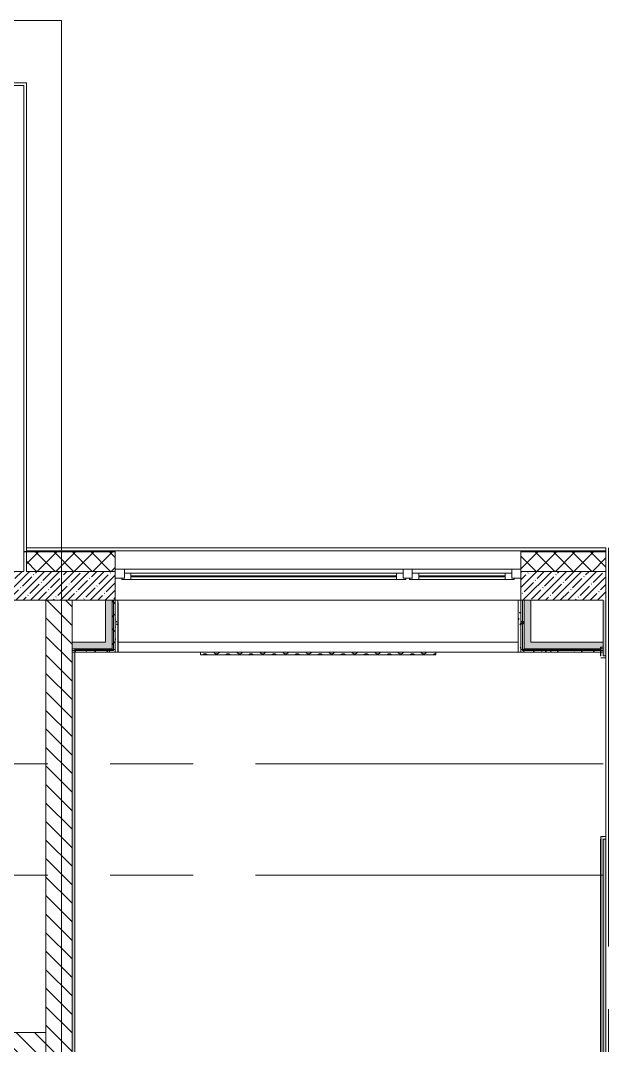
# Model space of a CAD drawing. Header units: millimetres. Extents: x -3724 to 231642, y -8553 to 29017.
# Drawn here: x 33815 to 38310, y 20000 to 27827 of the extents above; entities that cross this region are included whole.
import ezdxf

# ---------------------------------------------------------------- set-up
doc = ezdxf.new("R2010")
doc.units = ezdxf.units.MM
doc.linetypes.add('Осевая', pattern=[3175, 635, -476.25, 1587.5, -476.25])
for name, color, linetype, lineweight in [('A-DETL', 7, 'Continuous', 9), ('A-DETL-GENF', 7, 'Continuous', 9), ('A-GLAZ', 7, 'Continuous', 9), ('A-GLAZ-1', 7, 'Continuous', 13), ('A-WALL', 7, 'Continuous', 9), ('I-WALL', 7, 'Continuous', 9), ('Знаки', 7, 'Continuous', 9), ('Оси', 7, 'Continuous', 9), ('Оси-2', 7, 'Осевая', 9)]:
    doc.layers.add(name, color=color, linetype=linetype, lineweight=lineweight)
doc.layers.add('A-WALL-1', color=9, linetype='Continuous', lineweight=9, true_color=0x808080)
doc.layers.add('A-WALL-FNSH-1', color=9, linetype='Continuous', lineweight=9, true_color=0x808080)
pattern_1 = [(135, (0, 0), (-70.71068, -70.71068), [])]
pattern_2 = [(45, (0, 0), (-57.02463, 57.02463), []), (45, (57.025, 0), (-57.02463, 57.02463), [100.806, -20.161, 3.353, -16.808])]
pattern_3 = [(0, (0, 0), (121.92, 30.48), [10.058, -81.382, 10.058, -81.382, -487.68]), (0, (0, 0), (121.92, 30.48), [-182.88, 10.058, -172.822, 10.058, -81.382, -213.36]), (0, (0, 0), (121.92, 30.48), [-457.2, 10.058, -50.902, 10.058, -142.342]), (120, (45.72, 15.24), (-87.356454, 90.345817), [10.058, -81.382, 10.058, -81.382, -487.68]), (120, (45.72, 15.24), (-87.356454, 90.345817), [-182.88, 10.058, -172.822, 10.058, -81.382, -213.36]), (120, (45.72, 15.24), (-87.356454, 90.345817), [-457.2, 10.058, -50.902, 10.058, -142.342]), (240, (60.96, 76.2), (-34.563546, -120.825817), [10.058, -81.382, 10.058, -81.382, -487.68]), (240, (60.96, 76.2), (-34.563546, -120.825817), [-182.88, 10.058, -172.822, 10.058, -81.382, -213.36]), (240, (60.96, 76.2), (-34.563546, -120.825817), [-457.2, 10.058, -50.902, 10.058, -142.342])]
pattern_4 = [(45, (0, 0), (-106.066, 106.066), []), (135, (0, 0), (-106.066, -106.066), [])]

# ---------------------------------------------------------------- blocks, each defined once
blk = doc.blocks.new('120_Окно_СКБ_2Ст - 120_Окно_СКБ_2Ст 3100х2500 _мал_створка слева_-V35-План расстановки мебели и оборудования 1 этажа в осях 1-12')
at = {"layer": 'A-GLAZ'}
for p, q in [((1550, -57), (-1550, -57)), ((-1550, -127), (-1500, -127)), ((-1430, -107), (600, -107)), ((600, -117), (-1430, -117)), ((670, -127), (700, -127)), ((770, -107), (1430, -107)), ((1430, -117), (770, -117)), ((1500, -127), (1550, -127))]:
    blk.add_line(p, q, dxfattribs=at)
at = {"layer": 'A-GLAZ-1'}
for p, q in [((-1550, -127), (-1550, -57)), ((-1550, -57), (-1480, -57)), ((-1480, -57), (-1480, -127)), ((650, -127), (650, -57)), ((650, -57), (720, -57)), ((720, -57), (720, -127)), ((1480, -127), (1480, -57)), ((1480, -57), (1550, -57)), ((1550, -57), (1550, -127)), ((-1480, -127), (-1550, -127)), ((-1480, -127), (-1500, -127)), ((-1500, -127), (-1500, -137)), ((-1500, -137), (670, -137)), ((670, -137), (-1500, -137)), ((650, -87), (-1480, -87)), ((-1480, -87), (-1480, -127)), ((-1430, -137), (-1430, -87)), ((600, -137), (600, -87)), ((650, -127), (650, -87)), ((720, -127), (650, -127)), ((670, -127), (650, -127)), ((670, -137), (670, -127)), ((720, -127), (700, -127)), ((700, -127), (700, -137)), ((700, -137), (1500, -137)), ((1500, -137), (700, -137)), ((1480, -87), (720, -87)), ((720, -87), (720, -127)), ((770, -137), (770, -87)), ((1430, -137), (1430, -87)), ((1480, -127), (1480, -87)), ((1550, -127), (1480, -127)), ((1500, -127), (1480, -127)), ((1500, -137), (1500, -127))]:
    blk.add_line(p, q, dxfattribs=at)
blk = doc.blocks.new('Съемный металлический экран с перфорацией - E1-V143-План расстановки мебели и оборудования 1 этажа в осях 1-12')
at = {"layer": 'Знаки'}
h = blk.add_hatch(dxfattribs=at)
h.set_pattern_fill('FP_112', color=256, style=0, pattern_type=2)
h.set_pattern_definition([(0, (-35171.406, -22983), (0, 50.8), [13.612, -74.376]), (60, (-35146.006, -22976.194), (-43.99409, 25.4), [13.612, -74.376]), (120, (-35139.2, -22950.794), (-43.99409, -25.4), [13.612, -74.376]), (30, (-35157.79, -22983), (9e-05, 101.59984), [13.612, -87.988]), (30, (-35183.19, -22939.01), (9e-05, 101.59984), [13.612, -87.988]), (150, (-35171.41, -22983), (-87.98809, -50.79984), [13.612, -87.988]), (150, (-35146.01, -22939.01), (-87.98809, -50.79984), [13.612, -87.988]), (90, (-35139.2, -22964.41), (-87.988, 50.8), [13.612, -87.988]), (90, (-35190, -22964.41), (-87.988, 50.8), [13.612, -87.988])])
h.paths.add_polyline_path([(938.9, 0), (1800, 0), (1800, 20), (0, 20), (0, 0), (313.8, 0)])
for p, q in [((1800, 20), (0, 20)), ((0, 20), (0, 0)), ((0, 0), (1800, 0)), ((1800, 0), (1800, 20))]:
    blk.add_line(p, q, dxfattribs=at)
blk = doc.blocks.new('Зашивка приборов отопления11 - Зашивка приборов отопления-33278624-План расстановки мебели и оборудования 1 этажа в осях 1-12')
at = {"layer": 'A-WALL'}
for p, q in [((37620, 23400), (34560, 23400)), ((34560, 23079), (37620, 23079)), ((37620, 23079), (34560, 23079)), ((34560, 23004), (37620, 23004))]:
    blk.add_line(p, q, dxfattribs=at)
blk = doc.blocks.new('DET_L_Линия разрыва - М100-30654710-План расстановки мебели и оборудования 1 этажа в осях 1-12')
at = {"layer": 'A-DETL-GENF'}
blk.add_line((24079.7, 0), (12339.9, 0), dxfattribs=at)

msp = doc.modelspace()

# ---------------------------------------------------------------- hatches: boundary and pattern name
at = {"layer": 'A-WALL'}
h = msp.add_hatch(dxfattribs=at)
h.set_pattern_fill('FP_6', color=256, style=0, pattern_type=2)
h.set_pattern_definition([(45, (0, 0), (-70.71068, 70.71068), []), (135, (0, 0), (-70.71068, -70.71068), [])])
h.paths.add_polyline_path([(38290.2, 23620), (38290.2, 23769.7), (37640, 23769.7), (37640, 23620), (38270, 23620)])
h.paths.add_polyline_path([(34540, 23620), (34540, 23769.7), (33860, 23769.7), (33860, 23620), (34253.7, 23620)])
at = {"layer": 'I-WALL'}
h = msp.add_hatch(dxfattribs=at)
h.set_pattern_fill('FP_1', color=256, style=0, pattern_type=2)
h.set_pattern_definition(pattern_2)
h.paths.add_polyline_path([(33610, 23400), (34540, 23400), (34540, 23620), (33610, 23619.7)])
h.paths.add_polyline_path([(38290.2, 23400), (38290.2, 23620), (37640, 23619.7), (37640, 23400), (38270, 23400)])
h = msp.add_hatch(dxfattribs=at)
h.set_pattern_fill('FP_16', color=256, style=0, pattern_type=2)
h.set_pattern_definition(pattern_1)
h.paths.add_polyline_path([(34010, 17850), (34210, 17850), (34210, 18650), (34010, 18650), (34010, 18250)])
h.paths.add_polyline_path([(34210, 19750), (34210, 23400), (34010, 23400), (34010, 19750)])
for points in [[(34465, 23079), (34515, 23079), (34515, 23400), (34465, 23400)], [(37715, 23029), (37715, 23400), (37665, 23400), (37665, 23029)], [(34465, 23029), (34515, 23029), (34515, 23079), (34210, 23079), (34210, 23029), (34253.7, 23029)], [(37715, 23029), (38270, 23029), (38270, 23079), (37715, 23079)]]:
    msp.add_hatch(color=256, dxfattribs=at).paths.add_polyline_path(points)
h = msp.add_hatch(dxfattribs=at)
h.set_pattern_fill('FP_104', color=256, style=0, pattern_type=2)
h.set_pattern_definition(pattern_4)
h.paths.add_polyline_path([(34525.6, 23029), (34527.5, 23029.5), (34527.5, 23400), (34515, 23400), (34515, 23029)])
h = msp.add_hatch(dxfattribs=at)
h.set_pattern_fill('FP_104', color=256, style=0, pattern_type=2)
h.set_pattern_definition(pattern_4)
h.paths.add_polyline_path([(34540, 23024), (34540, 23400), (34527.5, 23400), (34527.5, 23024), (34532.5, 23024)])
h = msp.add_hatch(dxfattribs=at)
h.set_pattern_fill('FP_103', color=256, style=0, pattern_type=2)
h.set_pattern_definition(pattern_3)
h.paths.add_polyline_path([(34560, 23024), (34560, 23400), (34540, 23400), (34540, 23024)])
h = msp.add_hatch(dxfattribs=at)
h.set_pattern_fill('FP_103', color=256, style=0, pattern_type=2)
h.set_pattern_definition(pattern_3)
h.paths.add_polyline_path([(37620, 23024), (37640, 23024), (37640, 23400), (37620, 23400), (37620, 23079)])
h = msp.add_hatch(dxfattribs=at)
h.set_pattern_fill('FP_104', color=256, style=0, pattern_type=2)
h.set_pattern_definition(pattern_4)
h.paths.add_polyline_path([(37652.3, 23024), (37652.5, 23024), (37652.5, 23400), (37640, 23400), (37640, 23024)])
h = msp.add_hatch(dxfattribs=at)
h.set_pattern_fill('FP_104', color=256, style=0, pattern_type=2)
h.set_pattern_definition(pattern_4)
h.paths.add_polyline_path([(37652.5, 23024), (37665, 23024), (37665, 23400), (37652.5, 23400), (37652.5, 23079)])
h = msp.add_hatch(dxfattribs=at)
h.set_pattern_fill('FP_1', color=256, style=0, pattern_type=2)
h.set_pattern_definition(pattern_2)
h.paths.add_polyline_path([(38290.2, 15200), (38290.2, 21575.3), (38270, 21575.3), (38270, 15200)])
h.paths.add_polyline_path([(38270, 22975.3), (38290.2, 22975.3), (38290.2, 23400), (38270, 23400)])
h = msp.add_hatch(dxfattribs=at)
h.set_pattern_fill('FP_104', color=256, style=0, pattern_type=2)
h.set_pattern_definition(pattern_4)
h.paths.add_polyline_path([(34210, 23016.5), (34230, 23017.3), (34230, 23024), (34527.5, 23024), (34527.5, 23029), (34210, 23029), (34210, 23024)])
h = msp.add_hatch(dxfattribs=at)
h.set_pattern_fill('FP_104', color=256, style=0, pattern_type=2)
h.set_pattern_definition(pattern_4)
h.paths.add_polyline_path([(34230, 23004), (34230, 23016.5), (34210, 23016.5), (34210, 23004)])
h = msp.add_hatch(dxfattribs=at)
h.set_pattern_fill('FP_103', color=256, style=0, pattern_type=2)
h.set_pattern_definition(pattern_3)
h.paths.add_polyline_path([(34540, 23004), (34560, 23004), (34560, 23024), (34230, 23024), (34230, 23004), (34515, 23004)])
h = msp.add_hatch(dxfattribs=at)
h.set_pattern_fill('FP_103', color=256, style=0, pattern_type=2)
h.set_pattern_definition(pattern_3)
h.paths.add_polyline_path([(38004.1, 23004), (38250, 23004), (38250, 23024), (37620, 23024), (37620, 23004), (37726.7, 23004)])
h = msp.add_hatch(dxfattribs=at)
h.set_pattern_fill('FP_104', color=256, style=0, pattern_type=2)
h.set_pattern_definition(pattern_4)
h.paths.add_polyline_path([(38270, 23016.5), (38270, 23029), (37665, 23029), (37665.2, 23024), (38250, 23024), (38250, 23016.5)])
h = msp.add_hatch(dxfattribs=at)
h.set_pattern_fill('FP_104', color=256, style=0, pattern_type=2)
h.set_pattern_definition(pattern_4)
h.paths.add_polyline_path([(38270, 23004), (38270, 23016.5), (38250, 23016), (38250, 23004)])
h = msp.add_hatch(dxfattribs=at)
h.set_pattern_fill('FP_103', color=256, style=0, pattern_type=2)
h.set_pattern_definition(pattern_3)
h.paths.add_polyline_path([(34210, 13760), (34230, 13760), (34230, 18650), (34218, 18650), (34218, 18620), (34210, 18620), (34210, 13780)])
h.paths.add_polyline_path([(34218, 19750), (34230, 19750), (34230, 23004), (34210, 23004), (34210.2, 19780), (34218, 19780)])
h = msp.add_hatch(dxfattribs=at)
h.set_pattern_fill('FP_103', color=256, style=0, pattern_type=2)
h.set_pattern_definition(pattern_3)
h.paths.add_polyline_path([(38270, 11220), (38270, 11469.9), (38250, 11479.9), (38250, 11220)])
h.paths.add_polyline_path([(38250, 11739.8), (38270, 11749.8), (38269.3, 12070), (38262, 12070), (38262, 12100), (38250, 12100), (38250, 11909.9)])
h.paths.add_polyline_path([(38250, 13550), (38262, 13550), (38262, 13580), (38270, 13580), (38270, 21595.3), (38250, 21595.3), (38250, 13981)])
h = msp.add_hatch(dxfattribs=at)
h.set_pattern_fill('FP_103', color=256, style=0, pattern_type=2)
h.set_pattern_definition(pattern_3)
h.paths.add_polyline_path([(38270, 21575.3), (38290.2, 21575.3), (38290.2, 21595.3), (38270, 21595.3)])
h = msp.add_hatch(dxfattribs=at)
h.set_pattern_fill('FP_16', color=256, style=0, pattern_type=2)
h.set_pattern_definition(pattern_1)
h.paths.add_polyline_path([(33628.6, 19900), (34010, 19900), (34010, 20100), (28760, 20100), (28760, 19900), (31128.4, 19900)])

# ---------------------------------------------------------------- linework, layer by layer
at = {"layer": 'A-DETL'}
for p, q in [((34130, 27827.2), (13710, 27827.2)), ((34130, 14900), (34130, 27827.2))]:
    msp.add_line(p, q, dxfattribs=at)
at = {"layer": 'A-WALL'}
for p, q in [((31910, 27330), (33840, 27330)), ((33840, 23620), (33840, 27330)), ((33859.9, 23799.7), (38290.2, 23799.7)), ((34540, 23772.7), (33840, 23772.7)), ((34540, 23769.7), (33840, 23769.7)), ((33860, 23777.7), (33860, 23772.7)), ((33860, 23769.7), (33860, 23620)), ((34540, 23777.7), (37640, 23777.7)), ((38290.2, 23772.7), (37640, 23772.7)), ((38290.2, 23769.7), (37640, 23769.7)), ((33610, 23620), (33840, 23620)), ((34540, 23620), (33860, 23620)), ((38290.2, 23620), (37640, 23620)), ((34515, 23029), (34515, 23400)), ((34527.5, 23016.5), (34527.5, 23400)), ((37652.5, 23016.5), (37652.5, 23400)), ((37665, 23029), (37665, 23400)), ((34515, 23029), (34210, 23029)), ((34527.5, 23016.5), (34210, 23016.5)), ((38270, 23016.5), (37652.5, 23016.5)), ((38270, 23029), (37665, 23029)), ((34540, 23004), (34210, 23004)), ((38250, 21595.3), (38290.2, 21595.3))]:
    msp.add_line(p, q, dxfattribs=at)
at = {"layer": 'A-WALL-1'}
for p, q in [((34540, 23769.7), (34540, 23004)), ((37640, 23004), (37640, 23769.7)), ((33610, 23400), (34560, 23400)), ((34010, 23400), (34010, 19780)), ((34210, 23400), (34210, 19780)), ((34465, 23400), (34465, 23079)), ((34560, 23379.5), (34560, 23400)), ((37620, 23400), (38270, 23400)), ((37620, 23400), (37620, 23379.5)), ((37715, 23079), (37715, 23400)), ((38270, 23400), (38270, 22975.3)), ((34465, 23079), (34210, 23079)), ((34230, 23003), (34230, 23024)), ((34540, 23024), (34230, 23024)), ((38250, 23024), (37640, 23024)), ((38270, 23079), (37715, 23079)), ((38270, 23041.5), (38250, 23041.5)), ((34540, 23004), (34561, 23004)), ((37619.5, 23004), (38270, 23004)), ((38270, 22975.3), (38290.2, 22975.3)), ((38250, 21595.3), (38250, 21575.3)), ((38290.2, 21575.3), (38270, 21575.3)), ((38270, 21575.3), (38270, 13580)), ((34010, 20100), (33610, 20100))]:
    msp.add_line(p, q, dxfattribs=at)
at = {"layer": 'A-WALL-FNSH-1'}
for p, q in [((33860, 27350), (31910, 27350)), ((33860, 23777.7), (33860, 27350)), ((34540, 23777.7), (33860, 23777.7)), ((34540, 23769.7), (34540, 23777.7)), ((38290.2, 23777.7), (37640, 23777.7)), ((37640, 23777.7), (37640, 23769.7)), ((34561, 23379.5), (34560, 23379.5)), ((34560, 23379.5), (34560, 23004)), ((34561, 23003), (34561, 23379.5)), ((37620, 23379.5), (37619, 23379.5)), ((37619, 23379.5), (37619, 23003)), ((37620, 23004), (37620, 23379.5)), ((38250, 23041.5), (38249, 23041.5)), ((38249, 23041.5), (38249, 23004)), ((38250, 22975.3), (38250, 23041.5)), ((34230, 23003), (34230, 19750)), ((34231, 19750), (34231, 23003)), ((34231, 23003), (34561, 23003)), ((37619.5, 23003), (38249, 23003)), ((38249, 23003), (38249, 22975.3)), ((38249, 22975.3), (38250, 22975.3)), ((38290.2, 22960.3), (38250, 22960.3)), ((38250, 22960.3), (38250, 22959.3)), ((38250, 22959.3), (38290.2, 22959.3)), ((38250, 21575.3), (38249, 21575.3)), ((38249, 21575.3), (38249, 13525)), ((38250, 13525), (38250, 21575.3)), ((38290.2, 21596.3), (38270, 21596.3)), ((38270, 21596.3), (38270, 21595.3))]:
    msp.add_line(p, q, dxfattribs=at)
at = {"layer": 'I-WALL'}
for p, q in [((37620, 23400), (34560, 23400)), ((34561, 23004), (37619.5, 23004)), ((37619.5, 23003), (34561, 23003)), ((37619.5, 23004), (37619.5, 23003))]:
    msp.add_line(p, q, dxfattribs=at)
at = {"layer": 'Оси'}
for p, q in [((38310, 21299.7), (38310, 23799.7)), ((35770, 22150), (38270, 22150)), ((35770, 21300), (38270, 21300))]:
    msp.add_line(p, q, dxfattribs=at)
at = {"layer": 'Оси-2'}
for p, q in [((-423.7, 22150), (35770, 22150)), ((-423.7, 21300), (35770, 21300)), ((38310, 593.7), (38310, 21299.7))]:
    msp.add_line(p, q, dxfattribs=at)

# ---------------------------------------------------------------- block references
at = {"layer": 'A-DETL-GENF', "rotation": 90.00000000000031}
msp.add_blockref('DET_L_Линия разрыва - М100-30654710-План расстановки мебели и оборудования 1 этажа в осях 1-12', (38290.2, -280), dxfattribs=at)
at = {"layer": 'A-GLAZ'}
msp.add_blockref('120_Окно_СКБ_2Ст - 120_Окно_СКБ_2Ст 3100х2500 _мал_створка слева_-V35-План расстановки мебели и оборудования 1 этажа в осях 1-12', (36090, 23694.7), dxfattribs=at)
at = {"layer": 'A-WALL'}
msp.add_blockref('Зашивка приборов отопления11 - Зашивка приборов отопления-33278624-План расстановки мебели и оборудования 1 этажа в осях 1-12', (0, 0), dxfattribs=at)
at = {"layer": 'Знаки'}
msp.add_blockref('Съемный металлический экран с перфорацией - E1-V143-План расстановки мебели и оборудования 1 этажа в осях 1-12', (35190, 22983), dxfattribs=at)

doc.saveas('drawing.dxf')
